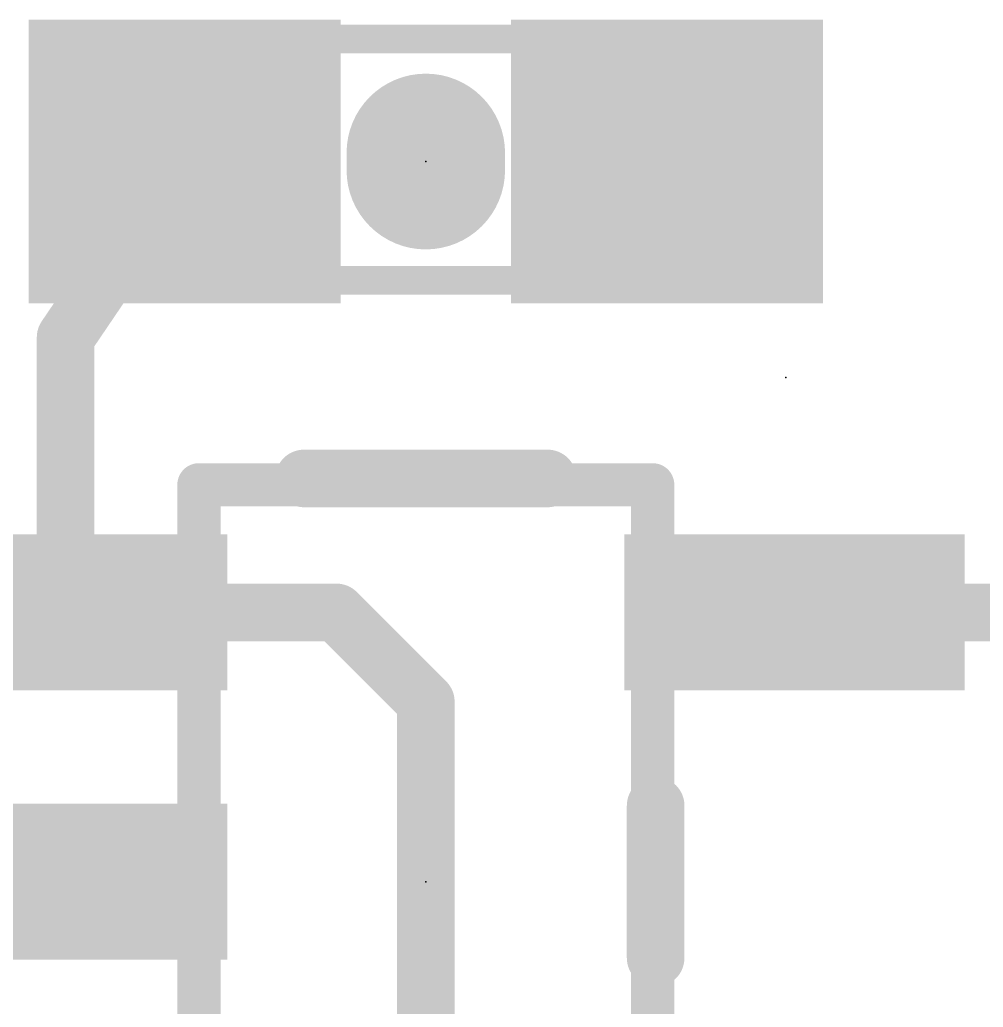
# Model space of a CAD drawing. Extents: x -3.8 to 20.4, y -39.4 to 28.1.
# Drawn here: x 8.728 to 12.126, y 3.368 to 6.85 of the extents above; entities that cross this region are included whole.
import ezdxf

# ---------------------------------------------------------------- set-up
doc = ezdxf.new("R2010")
doc.units = 0
for name, color, linetype in [('1', 12, 'CONTINUOUS'), ('21', 41, 'CONTINUOUS'), ('23', 53, 'CONTINUOUS'), ('24', 53, 'CONTINUOUS'), ('51', 53, 'CONTINUOUS')]:
    doc.layers.add(name, color=color, linetype=linetype)

# ---------------------------------------------------------------- blocks, each defined once
blk = doc.blocks.new('RECT')
blk.add_solid([(-0.5, -0.5), (0.5, -0.5), (-0.5, 0.5), (0.5, 0.5)])

msp = doc.modelspace()

# ---------------------------------------------------------------- linework, layer by layer
at = {"layer": '1'}
for points, const_width in [([(8.89, 5.73), (9.31, 6.35)], 0.2032), ([(8.89, 5.334), (8.89, 5.73)], 0.2032), ([(8.89, 5.207), (8.89, 5.334)], 0.2032), ([(8.89, 4.7901), (8.89, 5.207)], 0.2032), ([(8.8599, 4.76), (8.89, 4.7901)], 0.254), ([(9.845, 4.76), (8.8599, 4.76)], 0.2032), ([(10.16, 4.445), (9.845, 4.76)], 0.2032), ([(11.4601, 4.76), (12.38, 4.76)], 0.2032), ([(10.16, 4.318), (10.16, 4.445)], 0.2032), ([(10.16, 3.175), (10.16, 4.318)], 0.2032)]:
    msp.add_lwpolyline(points, dxfattribs=dict(at, const_width=const_width))
for points, const_width in [([(9.3521, 6.3215, 1), (9.2679, 6.3785)], 0.1016), ([(8.9408, 5.73, 1), (8.8392, 5.73)], 0.1016), ([(8.8479, 5.7585, 1), (8.9321, 5.7015)], 0.1016), ([(8.9408, 5.334, 1), (8.8392, 5.334)], 0.1016), ([(8.8392, 5.334, 1), (8.9408, 5.334)], 0.1016), ([(8.9408, 5.207, 1), (8.8392, 5.207)], 0.1016), ([(8.8392, 5.207, 1), (8.9408, 5.207)], 0.1016), ([(8.9349, 4.7452, 1), (8.8451, 4.835)], 0.127), ([(8.815, 4.8049, 1), (8.9048, 4.7151)], 0.127), ([(8.8599, 4.8108, 1), (8.8599, 4.7092)], 0.1016), ([(8.8392, 4.7901, 1), (8.9408, 4.7901)], 0.1016), ([(9.8809, 4.7959, 1), (9.8091, 4.7241)], 0.1016), ([(9.845, 4.7092, 1), (9.845, 4.8108)], 0.1016), ([(11.4601, 4.8108, 1), (11.4601, 4.7092)], 0.1016), ([(10.2108, 4.445, 1), (10.1092, 4.445)], 0.1016), ([(10.1241, 4.4091, 1), (10.1959, 4.4809)], 0.1016), ([(10.2108, 4.318, 1), (10.1092, 4.318)], 0.1016), ([(10.1092, 4.318, 1), (10.2108, 4.318)], 0.1016)]:
    msp.add_lwpolyline(points, format="xyb", dxfattribs=dict(at, const_width=const_width))
at = {"layer": '21'}
for points, const_width in [([(10.16, 6.3805), (10.16, 6.3195)], 0.5588), ([(9.7306, 5.2324), (10.5894, 5.2324)], 0.2032), ([(10.9704, 4.0784), (10.9704, 3.5416)], 0.2032)]:
    msp.add_lwpolyline(points, dxfattribs=dict(at, const_width=const_width))
for points, const_width in [([(10.2997, 6.3805, 1), (10.0203, 6.3805)], 0.2794), ([(10.0203, 6.3195, 1), (10.2997, 6.3195)], 0.2794), ([(9.7306, 5.2832, 1), (9.7306, 5.1816)], 0.1016), ([(10.5894, 5.1816, 1), (10.5894, 5.2832)], 0.1016), ([(11.0212, 4.0784, 1), (10.9196, 4.0784)], 0.1016), ([(10.9196, 3.5416, 1), (11.0212, 3.5416)], 0.1016)]:
    msp.add_lwpolyline(points, format="xyb", dxfattribs=dict(at, const_width=const_width))
at = {"layer": '23'}
for p in [(10.16, 6.35), (10.16, 3.81)]:
    msp.add_point(p, dxfattribs=at)
at = {"layer": '24'}
msp.add_point((11.43, 5.588), dxfattribs=at)
at = {"layer": '51'}
for points, const_width in [([(9.804, 6.782), (10.516, 6.782)], 0.1016), ([(9.804, 5.931), (10.516, 5.931)], 0.1016), ([(9.36, 2.41), (9.36, 5.21)], 0.1524), ([(10.96, 5.21), (9.36, 5.21)], 0.1524), ([(10.96, 5.21), (10.96, 2.41)], 0.1524)]:
    msp.add_lwpolyline(points, dxfattribs=dict(at, const_width=const_width))
for points, const_width in [([(9.804, 6.8074, 1), (9.804, 6.7566)], 0.0508), ([(10.516, 6.7566, 1), (10.516, 6.8074)], 0.0508), ([(9.804, 5.9564, 1), (9.804, 5.9056)], 0.0508), ([(10.516, 5.9056, 1), (10.516, 5.9564)], 0.0508), ([(9.3981, 5.21, 1), (9.3219, 5.21)], 0.0762), ([(9.36, 5.2481, 1), (9.36, 5.1719)], 0.0762), ([(10.9981, 5.21, 1), (10.9219, 5.21)], 0.0762), ([(10.96, 5.1719, 1), (10.96, 5.2481)], 0.0762)]:
    msp.add_lwpolyline(points, format="xyb", dxfattribs=dict(at, const_width=const_width))

# ---------------------------------------------------------------- block references
at = {"layer": '1', "xscale": 1.1}
for p in [(9.31, 6.35), (11.01, 6.35)]:
    msp.add_blockref('RECT', p, dxfattribs=at)
at = {"layer": '1', "xscale": 0.55, "yscale": 1.2, "rotation": 270}
for p in [(8.8599, 4.76), (11.4601, 4.76), (8.8599, 3.81)]:
    msp.add_blockref('RECT', p, dxfattribs=at)
at = {"layer": '51', "xscale": 0.5001, "yscale": 0.95}
for p in [(9.5719, 6.3551), (10.7402, 6.3551)]:
    msp.add_blockref('RECT', p, dxfattribs=at)
at = {"layer": '51', "xscale": 0.5, "yscale": 0.65, "rotation": 270}
for p in [(8.985, 4.76), (11.335, 4.76), (8.985, 3.81)]:
    msp.add_blockref('RECT', p, dxfattribs=at)

doc.saveas('drawing.dxf')
